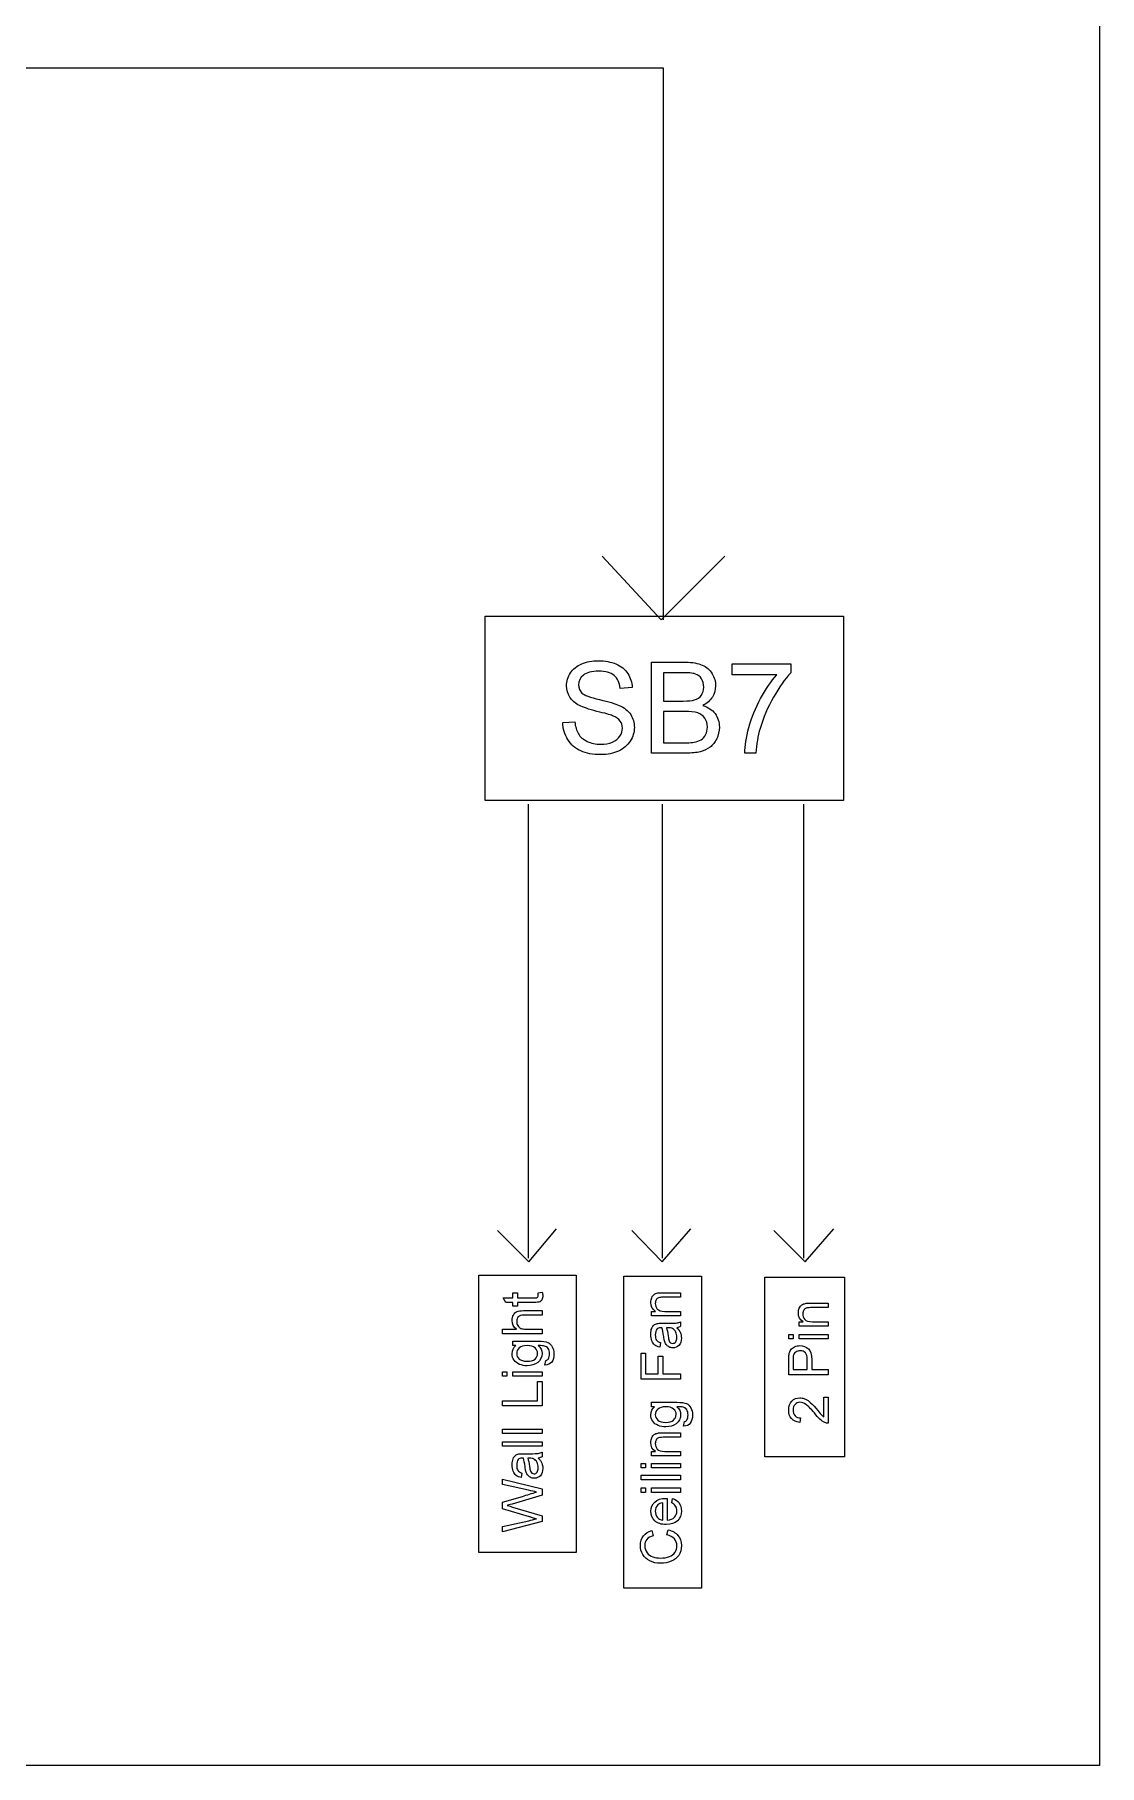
# Model space of a CAD drawing. Header units: millimetres. Extents: x 15 to 286, y 44 to 202.
# Drawn here: x 235.8 to 286.2, y 44.4 to 126.3 of the extents above; entities that cross this region are included whole.
import ezdxf

# ---------------------------------------------------------------- set-up
doc = ezdxf.new("R2010")
doc.units = ezdxf.units.MM
doc.layers.get('0').update_dxf_attribs({"linetype": 'CONTINUOUS'})

msp = doc.modelspace()

# ---------------------------------------------------------------- linework, layer by layer
at = {"color": 0}
for p, q in [((286.243, 189.992), (286.243, 44.4073)), ((257.161, 98.8053), (274.136, 98.8053)), ((257.161, 90.085), (257.161, 98.8053)), ((274.136, 98.8053), (274.136, 90.085)), ((265.042, 92.3216), (265.042, 96.6251)), ((265.042, 96.6251), (266.653, 96.6251)), ((266.463, 96.1305), (265.606, 96.1305)), ((265.606, 96.1305), (265.606, 94.791)), ((268.853, 96.0258), (268.853, 96.5549)), ((268.853, 96.5549), (271.637, 96.5549)), ((270.969, 96.0258), (268.853, 96.0258)), ((271.637, 96.5549), (271.637, 96.1263)), ((264.124, 95.425), (263.56, 95.3904)), ((265.606, 94.791), (266.535, 94.791)), ((266.599, 94.2979), (265.606, 94.2979)), ((265.606, 94.2979), (265.606, 92.8165)), ((260.843, 93.7687), (261.408, 93.8029)), ((265.606, 92.8165), (266.674, 92.8165)), ((266.663, 92.3216), (265.042, 92.3216)), ((269.981, 92.3216), (269.452, 92.3216)), ((274.136, 90.085), (257.161, 90.085)), ((256.865, 67.6067), (261.479, 67.6067)), ((256.865, 54.4834), (256.865, 67.6067)), ((261.479, 67.6067), (261.479, 54.4834)), ((263.722, 67.564), (267.406, 67.564)), ((263.722, 52.79), (263.722, 67.564)), ((267.406, 67.564), (267.406, 52.79)), ((270.411, 67.521), (274.179, 67.521)), ((270.411, 59.013), (270.411, 67.521)), ((274.179, 67.521), (274.179, 59.013)), ((258.149, 66.3222), (258.014, 66.5346)), ((258.014, 66.5346), (258.48, 66.5346)), ((258.48, 66.5346), (258.48, 66.7812)), ((258.48, 66.7812), (258.692, 66.7812)), ((258.692, 66.7812), (258.692, 66.5346)), ((258.692, 66.5346), (259.49, 66.5346)), ((259.671, 66.7812), (259.871, 66.8154)), ((265.57, 66.7812), (266.417, 66.7812)), ((266.417, 66.5688), (265.585, 66.5688)), ((266.417, 66.7812), (266.417, 66.5688)), ((258.48, 66.3222), (258.149, 66.3222)), ((258.48, 66.1458), (258.48, 66.3222)), ((258.692, 66.1458), (258.48, 66.1458)), ((259.475, 66.3222), (258.692, 66.3222)), ((258.692, 66.3222), (258.692, 66.1458)), ((258.982, 65.9335), (259.857, 65.9335)), ((259.857, 65.7229), (258.989, 65.7229)), ((259.857, 65.9335), (259.857, 65.7229)), ((265.042, 65.6869), (265.042, 65.8992)), ((265.042, 65.8992), (265.232, 65.8992)), ((266.417, 65.6869), (265.042, 65.6869)), ((265.669, 65.8992), (266.417, 65.8992)), ((266.417, 65.8992), (266.417, 65.6869)), ((272.554, 66.2862), (273.403, 66.2862)), ((273.403, 66.0756), (272.571, 66.0756)), ((273.403, 66.2862), (273.403, 66.0756)), ((257.987, 64.8409), (257.987, 65.0515)), ((257.987, 65.0515), (258.645, 65.0515)), ((259.857, 64.8409), (257.987, 64.8409)), ((259.107, 65.0515), (259.857, 65.0515)), ((259.857, 65.0515), (259.857, 64.8409)), ((265.526, 65.3341), (265.829, 65.3341)), ((265.825, 65.1221), (265.748, 65.1235)), ((266.241, 65.1235), (266.241, 65.1235)), ((266.417, 65.4043), (266.417, 65.1937)), ((271.533, 64.5943), (271.533, 64.8049)), ((271.533, 64.8049), (271.745, 64.8049)), ((271.745, 64.8049), (271.745, 64.5943)), ((272.028, 65.1937), (272.028, 65.4043)), ((272.028, 65.4043), (272.218, 65.4043)), ((273.403, 65.1937), (272.028, 65.1937)), ((272.028, 64.5943), (272.028, 64.8049)), ((272.028, 64.8049), (273.403, 64.8049)), ((272.655, 65.4043), (273.403, 65.4043)), ((273.403, 65.4043), (273.403, 65.1937)), ((273.403, 64.8049), (273.403, 64.5943)), ((258.48, 64.2758), (258.48, 64.4881)), ((258.48, 64.4881), (259.673, 64.4881)), ((258.622, 64.2758), (258.48, 64.2758)), ((264.547, 62.6883), (264.547, 63.923)), ((264.547, 63.923), (264.76, 63.923)), ((264.76, 63.923), (264.76, 62.9348)), ((265.465, 64.4179), (265.429, 64.2056)), ((271.745, 64.5943), (271.533, 64.5943)), ((273.403, 64.5943), (272.028, 64.5943)), ((259.997, 63.3596), (260.033, 63.5702)), ((259.997, 63.3596), (259.997, 63.3596)), ((265.359, 62.9348), (265.359, 63.7826)), ((265.359, 63.7826), (265.571, 63.7826)), ((265.571, 63.7826), (265.571, 62.9348)), ((271.533, 62.9006), (271.533, 63.5801)), ((271.745, 63.6034), (271.745, 63.1472)), ((271.745, 63.1472), (272.415, 63.1472)), ((272.415, 63.1472), (272.415, 63.6076)), ((272.627, 63.6062), (272.627, 63.1472)), ((272.627, 63.1472), (273.403, 63.1472)), ((273.403, 63.1472), (273.403, 62.9006)), ((257.987, 62.8304), (257.987, 63.041)), ((257.987, 63.041), (258.197, 63.041)), ((258.197, 62.8304), (257.987, 62.8304)), ((258.197, 63.041), (258.197, 62.8304)), ((258.48, 62.8304), (258.48, 63.041)), ((258.48, 63.041), (259.857, 63.041)), ((259.857, 62.8304), (258.48, 62.8304)), ((259.644, 61.6659), (259.644, 62.5821)), ((259.644, 62.5821), (259.857, 62.5821)), ((259.857, 63.041), (259.857, 62.8304)), ((259.857, 62.5821), (259.857, 61.4193)), ((266.417, 62.6883), (264.547, 62.6883)), ((264.76, 62.9348), (265.359, 62.9348)), ((265.571, 62.9348), (266.417, 62.9348)), ((266.417, 62.9348), (266.417, 62.6883)), ((273.403, 62.9006), (271.533, 62.9006)), ((257.987, 61.4193), (257.987, 61.6659)), ((257.987, 61.6659), (259.644, 61.6659)), ((265.042, 61.3833), (265.042, 61.5957)), ((265.042, 61.5957), (266.234, 61.5957)), ((273.19, 61.8423), (273.403, 61.8423)), ((273.19, 60.9039), (273.19, 61.8423)), ((273.403, 61.8423), (273.403, 60.6076)), ((259.857, 61.4193), (257.987, 61.4193)), ((265.183, 61.3833), (265.042, 61.3833)), ((266.56, 60.4654), (266.594, 60.6778)), ((272.098, 60.8542), (272.062, 60.6418)), ((257.987, 60.1126), (257.987, 60.325)), ((257.987, 60.325), (259.857, 60.325)), ((259.857, 60.1126), (257.987, 60.1126)), ((259.857, 60.325), (259.857, 60.1126)), ((265.57, 60.1486), (266.417, 60.1486)), ((266.417, 59.9362), (265.585, 59.9362)), ((266.417, 60.1486), (266.417, 59.9362)), ((266.56, 60.4654), (266.56, 60.4654)), ((257.987, 59.5133), (257.987, 59.7256)), ((257.987, 59.7256), (259.857, 59.7256)), ((259.857, 59.5133), (257.987, 59.5133)), ((258.965, 59.1605), (259.267, 59.1605)), ((259.857, 59.7256), (259.857, 59.5133)), ((259.857, 59.2307), (259.857, 59.0201)), ((265.042, 59.0543), (265.042, 59.2667)), ((265.042, 59.2667), (265.232, 59.2667)), ((266.417, 59.0543), (265.042, 59.0543)), ((265.669, 59.2667), (266.417, 59.2667)), ((266.417, 59.2667), (266.417, 59.0543)), ((274.179, 59.013), (270.411, 59.013)), ((258.903, 58.2443), (258.869, 58.0319)), ((259.263, 58.9485), (259.185, 58.9499)), ((259.68, 58.9499), (259.68, 58.9499)), ((264.547, 58.4909), (264.547, 58.7015)), ((264.547, 58.7015), (264.76, 58.7015)), ((264.76, 58.4909), (264.547, 58.4909)), ((264.76, 58.7015), (264.76, 58.4909)), ((265.042, 58.4909), (265.042, 58.7015)), ((265.042, 58.7015), (266.417, 58.7015)), ((266.417, 58.4909), (265.042, 58.4909)), ((266.417, 58.7015), (266.417, 58.4909)), ((257.987, 57.7067), (257.987, 57.9617)), ((257.987, 57.9617), (259.857, 57.5042)), ((259.221, 57.4283), (257.987, 57.7067)), ((259.857, 57.5042), (259.857, 57.205)), ((264.547, 57.9258), (264.547, 58.1381)), ((264.547, 58.1381), (266.417, 58.1381)), ((266.417, 57.9258), (264.547, 57.9258)), ((264.547, 57.3264), (264.547, 57.5388)), ((264.547, 57.5388), (264.76, 57.5388)), ((264.76, 57.5388), (264.76, 57.3264)), ((265.042, 57.3264), (265.042, 57.5388)), ((265.042, 57.5388), (266.417, 57.5388)), ((266.417, 58.1381), (266.417, 57.9258)), ((266.417, 57.5388), (266.417, 57.3264)), ((257.987, 56.8593), (258.929, 57.1429)), ((257.987, 56.5573), (257.987, 56.8593)), ((259.256, 56.1756), (257.987, 56.5573)), ((259.857, 57.205), (258.437, 56.7764)), ((258.457, 56.636), (259.857, 56.2158)), ((264.76, 57.3264), (264.547, 57.3264)), ((266.417, 57.3264), (265.042, 57.3264)), ((265.571, 56.0215), (265.571, 56.8332)), ((265.782, 57.0424), (265.782, 56.0215)), ((265.994, 56.8304), (266.03, 57.0371)), ((265.994, 56.8304), (265.994, 56.8304)), ((257.987, 55.71), (259.227, 55.9911)), ((259.857, 55.9513), (257.987, 55.4563)), ((259.857, 56.2158), (259.857, 55.9513)), ((257.987, 55.4563), (257.987, 55.71)), ((265.059, 55.5265), (265.117, 55.2799)), ((265.763, 55.3159), (265.826, 55.5625)), ((261.479, 54.4834), (256.865, 54.4834)), ((267.406, 52.79), (263.722, 52.79)), ((286.243, 44.4073), (14.8029, 44.4073))]:
    msp.add_line(p, q, dxfattribs=at)
at = {"color": 5}
for p, q in [((160.345, 124.757), (265.585, 124.757)), ((265.585, 124.757), (265.585, 98.6374)), ((262.707, 101.643), (265.501, 98.6374)), ((265.501, 98.6374), (268.507, 101.643))]:
    msp.add_line(p, q, dxfattribs=at)
at = {"color": 3}
for p, q in [((259.193, 89.9156), (259.193, 68.4114)), ((265.543, 89.9156), (265.543, 68.4114)), ((272.232, 89.9156), (272.232, 68.4114)), ((257.754, 69.7234), (259.235, 68.2417)), ((259.235, 68.2417), (260.547, 69.8073)), ((264.104, 69.7234), (265.543, 68.2417)), ((265.543, 68.2417), (266.897, 69.8073)), ((270.834, 69.7234), (272.317, 68.2417)), ((272.317, 68.2417), (273.672, 69.8073))]:
    msp.add_line(p, q, dxfattribs=at)
at = {"color": 0}
for points in [[(261.739, 96.5482), (261.969, 96.6488), (262.234, 96.6957), (262.522, 96.6957)], [(262.522, 96.6957), (262.83, 96.6957), (263.116, 96.6445), (263.357, 96.544)], [(261.02, 95.5089), (261.02, 95.7337), (261.082, 95.9294), (261.203, 96.1182)], [(261.203, 96.1182), (261.323, 96.3126), (261.504, 96.4502), (261.739, 96.5482)], [(261.813, 96.0106), (261.655, 95.8896), (261.585, 95.7308), (261.585, 95.553)], [(262.544, 96.2021), (262.208, 96.2021), (261.966, 96.139), (261.813, 96.0106)], [(263.271, 95.9968), (263.098, 96.1429), (262.865, 96.2021), (262.544, 96.2021)], [(263.56, 95.3904), (263.519, 95.6578), (263.435, 95.8603), (263.271, 95.9968)], [(263.357, 96.544), (263.595, 96.4463), (263.784, 96.2932), (263.915, 96.096)], [(263.915, 96.096), (264.045, 95.8991), (264.115, 95.6744), (264.124, 95.425)], [(267.116, 96.0684), (266.98, 96.1196), (266.772, 96.1305), (266.463, 96.1305)], [(266.653, 96.6251), (266.973, 96.6251), (267.243, 96.581), (267.442, 96.4928)], [(267.408, 95.8398), (267.34, 95.9541), (267.243, 96.0272), (267.116, 96.0684)], [(267.442, 96.4928), (267.64, 96.4131), (267.794, 96.2671), (267.907, 96.0836)], [(267.907, 96.0836), (268.016, 95.9044), (268.075, 95.7076), (268.075, 95.5065)], [(270.205, 94.911), (270.44, 95.359), (270.699, 95.7227), (270.969, 96.0258)], [(271.637, 96.1263), (271.35, 95.8356), (271.088, 95.4486), (270.816, 94.9702)], [(261.173, 94.9731), (261.066, 95.1424), (261.02, 95.3107), (261.02, 95.5089)], [(261.585, 95.553), (261.585, 95.4017), (261.638, 95.2694), (261.747, 95.1689)], [(261.747, 95.1689), (261.846, 95.0722), (262.13, 94.9646), (262.58, 94.8602)], [(267.075, 94.8422), (267.211, 94.893), (267.328, 94.9607), (267.401, 95.0627)], [(267.401, 95.0627), (267.465, 95.1699), (267.51, 95.2955), (267.51, 95.4511)], [(267.51, 95.4511), (267.499, 95.6014), (267.477, 95.728), (267.408, 95.8398)], [(268.075, 95.5065), (268.064, 95.3287), (268.026, 95.1438), (267.925, 94.9784)], [(261.636, 94.572), (261.424, 94.6824), (261.275, 94.8133), (261.173, 94.9731)], [(262.45, 94.3021), (262.06, 94.4079), (261.796, 94.488), (261.636, 94.572)], [(263.193, 94.0925), (263.075, 94.1462), (262.833, 94.2068), (262.45, 94.3021)], [(262.58, 94.8602), (263.026, 94.7554), (263.338, 94.6644), (263.507, 94.5857)], [(263.507, 94.5857), (263.748, 94.4795), (263.936, 94.324), (264.053, 94.1476)], [(266.535, 94.791), (266.783, 94.791), (266.966, 94.8076), (267.075, 94.8422)], [(267.226, 94.2248), (267.071, 94.2742), (266.871, 94.2979), (266.599, 94.2979)], [(267.565, 93.9754), (267.477, 94.0954), (267.371, 94.1779), (267.226, 94.2248)], [(267.925, 94.9784), (267.816, 94.8228), (267.673, 94.681), (267.47, 94.5804)], [(267.47, 94.5804), (267.711, 94.5046), (267.914, 94.3762), (268.049, 94.1945)], [(269.652, 93.5373), (269.773, 94.0181), (269.965, 94.47), (270.205, 94.911)], [(270.816, 94.9702), (270.536, 94.5032), (270.334, 93.9987), (270.185, 93.4942)], [(261.078, 92.9626), (260.922, 93.2092), (260.852, 93.4681), (260.843, 93.7687)], [(261.408, 93.8029), (261.433, 93.5743), (261.489, 93.3856), (261.579, 93.2381)], [(263.56, 93.8431), (263.478, 93.9504), (263.367, 94.0223), (263.193, 94.0925)], [(263.547, 93.1319), (263.619, 93.2533), (263.665, 93.376), (263.665, 93.5041)], [(263.665, 93.5041), (263.654, 93.6392), (263.63, 93.7465), (263.56, 93.8431)], [(264.229, 93.5373), (264.218, 93.3154), (264.165, 93.0935), (264.035, 92.891)], [(264.053, 94.1476), (264.16, 93.974), (264.229, 93.7673), (264.229, 93.5373)], [(267.687, 93.5563), (267.676, 93.7175), (267.647, 93.8569), (267.565, 93.9754)], [(267.603, 93.194), (267.652, 93.3016), (267.687, 93.4201), (267.687, 93.5563)], [(268.049, 94.1945), (268.181, 94.0234), (268.252, 93.799), (268.252, 93.5524)], [(268.252, 93.5524), (268.241, 93.3552), (268.209, 93.1693), (268.126, 92.9982)], [(269.452, 92.3216), (269.457, 92.6578), (269.525, 93.0631), (269.652, 93.5373)], [(270.185, 93.4942), (270.069, 93.1457), (270.01, 92.746), (269.981, 92.3216)], [(261.689, 92.4292), (261.418, 92.5587), (261.225, 92.7255), (261.078, 92.9626)], [(261.579, 93.2381), (261.659, 93.0921), (261.809, 92.9721), (261.998, 92.8811)], [(261.998, 92.8811), (262.179, 92.7915), (262.399, 92.7446), (262.635, 92.7446)], [(262.635, 92.7446), (262.836, 92.7446), (263.03, 92.7791), (263.19, 92.8479)], [(263.19, 92.8479), (263.344, 92.9185), (263.47, 93.012), (263.547, 93.1319)], [(264.035, 92.891), (263.9, 92.6994), (263.719, 92.5326), (263.477, 92.4197)], [(266.674, 92.8165), (266.853, 92.8165), (266.985, 92.8218), (267.06, 92.8356)], [(267.06, 92.8356), (267.188, 92.8645), (267.298, 92.8991), (267.386, 92.9541)], [(267.813, 92.6028), (267.684, 92.5103), (267.535, 92.4401), (267.349, 92.3918)], [(267.386, 92.9541), (267.469, 93.0092), (267.546, 93.0878), (267.603, 93.194)], [(268.126, 92.9982), (268.037, 92.837), (267.938, 92.6952), (267.813, 92.6028)], [(262.658, 92.2514), (262.268, 92.2514), (261.95, 92.3107), (261.689, 92.4292)], [(263.477, 92.4197), (263.227, 92.3107), (262.961, 92.2514), (262.658, 92.2514)], [(267.349, 92.3918), (267.158, 92.3452), (266.933, 92.3216), (266.663, 92.3216)], [(259.49, 66.5346), (259.549, 66.5346), (259.599, 66.5385), (259.618, 66.5469)], [(259.618, 66.5469), (259.634, 66.5635), (259.652, 66.5688), (259.664, 66.5896)], [(259.664, 66.5896), (259.668, 66.6129), (259.68, 66.6365), (259.68, 66.6722)], [(259.68, 66.6722), (259.68, 66.7011), (259.678, 66.7371), (259.671, 66.7812)], [(259.853, 66.4475), (259.815, 66.4062), (259.79, 66.3691), (259.748, 66.3497)], [(259.891, 66.6418), (259.891, 66.5688), (259.879, 66.493), (259.853, 66.4475)], [(259.871, 66.8154), (259.88, 66.7508), (259.891, 66.693), (259.891, 66.6418)], [(265.006, 66.3236), (265.006, 66.4161), (265.021, 66.4792), (265.052, 66.5455)], [(265.052, 66.5455), (265.078, 66.6214), (265.121, 66.6641), (265.169, 66.6972)], [(265.169, 66.6972), (265.21, 66.7357), (265.275, 66.7551), (265.341, 66.7688)], [(265.26, 66.4422), (265.231, 66.4023), (265.219, 66.3388), (265.219, 66.2753)], [(265.373, 66.5413), (265.322, 66.5318), (265.287, 66.4891), (265.26, 66.4422)], [(265.341, 66.7688), (265.38, 66.7812), (265.461, 66.7812), (265.57, 66.7812)], [(265.585, 66.5688), (265.486, 66.5688), (265.42, 66.5593), (265.373, 66.5413)], [(258.446, 65.4625), (258.446, 65.5669), (258.465, 65.6512), (258.506, 65.7257)], [(258.506, 65.7257), (258.538, 65.811), (258.601, 65.8537), (258.673, 65.8855)], [(258.736, 65.6442), (258.68, 65.5948), (258.656, 65.5204), (258.656, 65.4251)], [(258.673, 65.8855), (258.738, 65.9225), (258.846, 65.9335), (258.982, 65.9335)], [(258.989, 65.7229), (258.869, 65.7229), (258.789, 65.6967), (258.736, 65.6442)], [(259.748, 66.3497), (259.694, 66.3332), (259.613, 66.3222), (259.475, 66.3222)], [(265.232, 65.8992), (265.077, 65.997), (265.006, 66.1388), (265.006, 66.3236)], [(265.219, 66.2753), (265.219, 66.1776), (265.25, 66.0837), (265.312, 66.0107)], [(265.312, 66.0107), (265.368, 65.9462), (265.494, 65.8992), (265.669, 65.8992)], [(271.992, 65.8301), (271.992, 65.9225), (272.007, 65.9846), (272.037, 66.052)], [(272.218, 65.4043), (272.062, 65.5038), (271.992, 65.6442), (271.992, 65.8301)], [(272.037, 66.052), (272.063, 66.1278), (272.106, 66.1705), (272.154, 66.2037)], [(272.154, 66.2037), (272.196, 66.2421), (272.26, 66.2615), (272.326, 66.2739)], [(272.245, 65.9476), (272.215, 65.9074), (272.204, 65.8453), (272.204, 65.7807)], [(272.204, 65.7807), (272.204, 65.683), (272.234, 65.5906), (272.298, 65.5161)], [(272.358, 66.0467), (272.306, 66.0382), (272.273, 65.9956), (272.245, 65.9476)], [(272.326, 66.2739), (272.364, 66.2862), (272.446, 66.2862), (272.554, 66.2862)], [(272.571, 66.0756), (272.47, 66.0756), (272.405, 66.0658), (272.358, 66.0467)], [(258.645, 65.0515), (258.504, 65.1605), (258.446, 65.297), (258.446, 65.4625)], [(258.656, 65.4251), (258.656, 65.3591), (258.674, 65.2872), (258.71, 65.2254)], [(258.71, 65.2254), (258.741, 65.1633), (258.794, 65.1192), (258.855, 65.0917)], [(258.855, 65.0917), (258.909, 65.0752), (259.001, 65.0515), (259.107, 65.0515)], [(265.006, 64.8134), (265.006, 64.9372), (265.02, 65.0215), (265.049, 65.0931)], [(265.056, 64.5072), (265.019, 64.601), (265.006, 64.6977), (265.006, 64.8134)], [(265.049, 65.0931), (265.074, 65.1743), (265.111, 65.2184), (265.154, 65.2515)], [(265.154, 65.2515), (265.194, 65.29), (265.25, 65.3094), (265.315, 65.3232)], [(265.292, 65.0558), (265.242, 65.005), (265.219, 64.9041), (265.219, 64.7845)], [(265.219, 64.7845), (265.219, 64.6783), (265.237, 64.5887), (265.272, 64.5365)], [(265.479, 65.1235), (265.385, 65.1235), (265.329, 65.0998), (265.292, 65.0558)], [(265.315, 65.3232), (265.347, 65.3341), (265.425, 65.3341), (265.526, 65.3341)], [(265.535, 65.1221), (265.507, 65.1235), (265.487, 65.1235), (265.479, 65.1235)], [(265.617, 64.7086), (265.591, 64.9041), (265.567, 65.0339), (265.535, 65.1221)], [(265.748, 65.1235), (265.78, 65.0339), (265.806, 64.9016), (265.828, 64.7252)], [(266.036, 65.0819), (265.986, 65.1097), (265.917, 65.1221), (265.825, 65.1221)], [(265.828, 64.7252), (265.837, 64.6271), (265.855, 64.5527), (265.87, 64.5114)], [(265.829, 65.3341), (266.036, 65.3341), (266.176, 65.3397), (266.238, 65.3493)], [(266.185, 64.9206), (266.142, 65.0021), (266.096, 65.0476), (266.036, 65.0819)], [(266.241, 64.6712), (266.241, 64.7746), (266.222, 64.8476), (266.185, 64.9206)], [(266.238, 65.3493), (266.291, 65.3658), (266.361, 65.3768), (266.417, 65.4043)], [(266.417, 65.1937), (266.368, 65.1563), (266.309, 65.133), (266.241, 65.1235)], [(266.241, 65.1235), (266.32, 65.0448), (266.373, 64.9661), (266.407, 64.8878)], [(266.407, 64.8878), (266.43, 64.8173), (266.453, 64.7252), (266.453, 64.6342)], [(272.298, 65.5161), (272.353, 65.4512), (272.48, 65.4043), (272.655, 65.4043)], [(258.446, 63.8926), (258.446, 64.0581), (258.504, 64.1752), (258.622, 64.2758)], [(258.781, 64.1657), (258.692, 64.0941), (258.656, 64.0045), (258.656, 63.9011)], [(259.15, 64.2758), (258.975, 64.2758), (258.863, 64.2401), (258.781, 64.1657)], [(259.524, 64.1696), (259.438, 64.2415), (259.319, 64.2758), (259.15, 64.2758)], [(259.644, 63.905), (259.644, 64.0168), (259.605, 64.098), (259.524, 64.1696)], [(259.524, 63.6404), (259.598, 63.711), (259.644, 63.7992), (259.644, 63.905)], [(259.673, 64.4881), (259.879, 64.4881), (260.04, 64.4659), (260.131, 64.4246)], [(259.97, 64.2592), (259.921, 64.2772), (259.828, 64.2772), (259.68, 64.2758)], [(259.68, 64.2758), (259.798, 64.1766), (259.857, 64.0524), (259.857, 63.9039)], [(260.146, 64.1396), (260.102, 64.2084), (260.046, 64.2387), (259.97, 64.2592)], [(260.131, 64.4246), (260.211, 64.3915), (260.291, 64.316), (260.342, 64.2235)], [(260.21, 63.8888), (260.21, 63.996), (260.189, 64.0803), (260.146, 64.1396)], [(260.342, 64.2235), (260.386, 64.1382), (260.42, 64.0196), (260.42, 63.8859)], [(265.194, 64.3047), (265.131, 64.3544), (265.088, 64.419), (265.056, 64.5072)], [(265.429, 64.2056), (265.333, 64.2264), (265.254, 64.2592), (265.194, 64.3047)], [(265.272, 64.5365), (265.303, 64.4895), (265.373, 64.4426), (265.465, 64.4179)], [(265.653, 64.5033), (265.637, 64.5541), (265.629, 64.6162), (265.617, 64.7086)], [(265.731, 64.335), (265.69, 64.389), (265.671, 64.4398), (265.653, 64.5033)], [(265.866, 64.2165), (265.806, 64.2553), (265.764, 64.2867), (265.731, 64.335)], [(266.054, 64.1696), (265.976, 64.1696), (265.923, 64.1847), (265.866, 64.2165)], [(265.87, 64.5114), (265.882, 64.4744), (265.91, 64.4384), (265.941, 64.4151)], [(265.941, 64.4151), (265.966, 64.3929), (266.004, 64.3819), (266.041, 64.3819)], [(266.041, 64.3819), (266.095, 64.3819), (266.146, 64.4066), (266.185, 64.455)], [(266.34, 64.2909), (266.256, 64.2165), (266.169, 64.1696), (266.054, 64.1696)], [(266.185, 64.455), (266.218, 64.5156), (266.241, 64.5763), (266.241, 64.6712)], [(266.453, 64.6342), (266.453, 64.4948), (266.416, 64.371), (266.34, 64.2909)], [(271.551, 63.8542), (271.56, 63.9547), (271.595, 64.0168), (271.636, 64.0761)], [(271.636, 64.0761), (271.668, 64.1435), (271.738, 64.1847), (271.814, 64.2207)], [(271.872, 63.9727), (271.808, 63.9424), (271.779, 63.8859), (271.762, 63.8238)], [(271.814, 64.2207), (271.879, 64.2634), (271.975, 64.2758), (272.066, 64.2758)], [(272.073, 64.0292), (271.992, 64.0292), (271.928, 64.0098), (271.872, 63.9727)], [(272.066, 64.2758), (272.222, 64.2758), (272.355, 64.2278), (272.464, 64.1311)], [(272.325, 63.9329), (272.26, 64.0059), (272.182, 64.0292), (272.073, 64.0292)], [(272.415, 63.6076), (272.415, 63.7716), (272.386, 63.8694), (272.325, 63.9329)], [(272.464, 64.1311), (272.568, 64.0362), (272.627, 63.8598), (272.627, 63.6062)], [(258.536, 63.5896), (258.469, 63.6806), (258.446, 63.7755), (258.446, 63.8926)], [(258.794, 63.391), (258.671, 63.4379), (258.597, 63.5028), (258.536, 63.5896)], [(258.656, 63.9011), (258.656, 63.8073), (258.698, 63.7134), (258.779, 63.6418)], [(258.779, 63.6418), (258.855, 63.5825), (258.982, 63.536), (259.141, 63.536)], [(259.158, 63.3236), (259.024, 63.3236), (258.906, 63.3458), (258.794, 63.391)], [(259.141, 63.536), (259.308, 63.536), (259.443, 63.5702), (259.524, 63.6404)], [(259.652, 63.4753), (259.512, 63.3815), (259.35, 63.3236), (259.158, 63.3236)], [(259.857, 63.9039), (259.857, 63.7261), (259.788, 63.5773), (259.652, 63.4753)], [(260.314, 63.5014), (260.244, 63.4146), (260.139, 63.3554), (259.997, 63.3596)], [(260.033, 63.5702), (260.09, 63.5801), (260.131, 63.6062), (260.157, 63.6503)], [(260.157, 63.6503), (260.185, 63.7163), (260.21, 63.7868), (260.21, 63.8888)], [(260.42, 63.8859), (260.42, 63.7275), (260.386, 63.5977), (260.314, 63.5014)], [(271.533, 63.5801), (271.533, 63.7081), (271.54, 63.7907), (271.551, 63.8542)], [(271.762, 63.8238), (271.745, 63.7935), (271.745, 63.711), (271.745, 63.6034)], [(266.234, 61.5957), (266.44, 61.5957), (266.602, 61.5735), (266.692, 61.5322)], [(266.692, 61.5322), (266.772, 61.499), (266.852, 61.4218), (266.904, 61.3311)], [(271.533, 61.2373), (271.533, 61.4137), (271.584, 61.5502), (271.684, 61.6536)], [(271.684, 61.6536), (271.781, 61.7594), (271.909, 61.8063), (272.057, 61.8063)], [(271.837, 61.4938), (271.768, 61.437), (271.745, 61.3406), (271.745, 61.2316)], [(272.066, 61.5957), (271.974, 61.5957), (271.899, 61.5611), (271.837, 61.4938)], [(272.057, 61.8063), (272.123, 61.8063), (272.207, 61.7926), (272.278, 61.765)], [(272.349, 61.4938), (272.251, 61.5707), (272.157, 61.5957), (272.066, 61.5957)], [(272.278, 61.765), (272.35, 61.7403), (272.428, 61.6934), (272.51, 61.6299)], [(272.749, 61.0941), (272.573, 61.2951), (272.445, 61.426), (272.349, 61.4938)], [(272.51, 61.6299), (272.582, 61.5668), (272.699, 61.4549), (272.837, 61.2965)], [(265.006, 61.0002), (265.006, 61.1657), (265.066, 61.2828), (265.183, 61.3833)], [(265.097, 60.6958), (265.03, 60.7882), (265.006, 60.8831), (265.006, 61.0002)], [(265.355, 60.4986), (265.234, 60.5455), (265.158, 60.6104), (265.097, 60.6958)], [(265.343, 61.2733), (265.253, 61.2013), (265.219, 61.1117), (265.219, 61.0087)], [(265.219, 61.0087), (265.219, 60.9148), (265.26, 60.8196), (265.341, 60.7494)], [(265.341, 60.7494), (265.417, 60.6887), (265.543, 60.6418), (265.704, 60.6418)], [(265.71, 61.3833), (265.537, 61.3833), (265.425, 61.3463), (265.343, 61.2733)], [(265.704, 60.6418), (265.869, 60.6418), (266.005, 60.6778), (266.085, 60.748)], [(266.087, 61.2757), (266, 61.3473), (265.882, 61.3833), (265.71, 61.3833)], [(266.085, 60.748), (266.16, 60.8182), (266.207, 60.9064), (266.207, 61.0126)], [(266.207, 61.0126), (266.207, 61.123), (266.167, 61.2055), (266.087, 61.2757)], [(266.417, 61.0112), (266.417, 60.8334), (266.35, 60.6834), (266.212, 60.5825)], [(266.532, 61.3668), (266.482, 61.3847), (266.388, 61.3847), (266.241, 61.3833)], [(266.241, 61.3833), (266.36, 61.2842), (266.417, 61.16), (266.417, 61.0112)], [(266.708, 61.2468), (266.663, 61.316), (266.608, 61.3463), (266.532, 61.3668)], [(266.594, 60.6778), (266.65, 60.6873), (266.692, 60.7138), (266.718, 60.7579)], [(266.77, 60.9946), (266.77, 61.1036), (266.75, 61.1875), (266.708, 61.2468)], [(266.718, 60.7579), (266.747, 60.8238), (266.77, 60.894), (266.77, 60.9946)], [(266.983, 60.9935), (266.983, 60.8348), (266.947, 60.7053), (266.876, 60.6076)], [(266.904, 61.3311), (266.947, 61.2454), (266.983, 61.1269), (266.983, 60.9935)], [(271.669, 60.821), (271.569, 60.9353), (271.533, 61.0623), (271.533, 61.2373)], [(272.062, 60.6418), (271.89, 60.6584), (271.759, 60.7176), (271.669, 60.821)], [(271.745, 61.2316), (271.745, 61.1216), (271.777, 61.0263), (271.839, 60.9575)], [(271.839, 60.9575), (271.894, 60.8902), (271.987, 60.8556), (272.098, 60.8542)], [(273.014, 60.7935), (272.927, 60.875), (272.85, 60.9671), (272.749, 61.0941)], [(272.837, 61.2965), (272.94, 61.1643), (273.028, 61.0665), (273.069, 61.0196)], [(273.249, 60.6351), (273.16, 60.6707), (273.09, 60.7205), (273.014, 60.7935)], [(273.069, 61.0196), (273.102, 60.9769), (273.151, 60.9342), (273.19, 60.9039)], [(273.403, 60.6076), (273.349, 60.6062), (273.298, 60.6143), (273.249, 60.6351)], [(265.006, 59.6911), (265.006, 59.7835), (265.021, 59.847), (265.052, 59.9144)], [(265.052, 59.9144), (265.078, 59.9888), (265.121, 60.0315), (265.169, 60.0661)], [(265.169, 60.0661), (265.21, 60.1031), (265.275, 60.1225), (265.341, 60.1363)], [(265.26, 59.8096), (265.231, 59.7697), (265.219, 59.7062), (265.219, 59.6427)], [(265.373, 59.9087), (265.322, 59.8992), (265.287, 59.8565), (265.26, 59.8096)], [(265.341, 60.1363), (265.38, 60.1486), (265.461, 60.1486), (265.57, 60.1486)], [(265.72, 60.4312), (265.587, 60.4312), (265.467, 60.4531), (265.355, 60.4986)], [(265.585, 59.9362), (265.486, 59.9362), (265.42, 59.9267), (265.373, 59.9087)], [(266.212, 60.5825), (266.073, 60.489), (265.912, 60.4312), (265.72, 60.4312)], [(266.876, 60.6076), (266.806, 60.5222), (266.7, 60.4629), (266.56, 60.4654)], [(258.487, 58.9195), (258.513, 59.0007), (258.55, 59.0448), (258.593, 59.0779)], [(258.593, 59.0779), (258.633, 59.1164), (258.688, 59.1358), (258.753, 59.1495)], [(258.753, 59.1495), (258.785, 59.1605), (258.864, 59.1605), (258.965, 59.1605)], [(259.267, 59.1605), (259.475, 59.1605), (259.614, 59.1661), (259.678, 59.1757)], [(259.678, 59.1757), (259.728, 59.1922), (259.799, 59.2032), (259.857, 59.2307)], [(259.857, 59.0201), (259.806, 58.9827), (259.748, 58.9594), (259.68, 58.9499)], [(265.232, 59.2667), (265.077, 59.3644), (265.006, 59.5066), (265.006, 59.6911)], [(265.219, 59.6427), (265.219, 59.545), (265.25, 59.4526), (265.312, 59.3781)], [(265.312, 59.3781), (265.368, 59.3136), (265.494, 59.2667), (265.669, 59.2667)], [(258.446, 58.6398), (258.446, 58.7636), (258.459, 58.8479), (258.487, 58.9195)], [(258.494, 58.3336), (258.457, 58.4274), (258.446, 58.5241), (258.446, 58.6398)], [(258.633, 58.1311), (258.568, 58.1808), (258.525, 58.2454), (258.494, 58.3336)], [(258.731, 58.8821), (258.68, 58.8313), (258.656, 58.7304), (258.656, 58.6109)], [(258.656, 58.6109), (258.656, 58.5047), (258.676, 58.4151), (258.711, 58.3629)], [(258.711, 58.3629), (258.741, 58.3159), (258.812, 58.269), (258.903, 58.2443)], [(258.917, 58.9499), (258.825, 58.9499), (258.767, 58.9262), (258.731, 58.8821)], [(258.975, 58.9485), (258.945, 58.9499), (258.925, 58.9499), (258.917, 58.9499)], [(259.056, 58.535), (259.03, 58.7304), (259.006, 58.8603), (258.975, 58.9485)], [(259.091, 58.3297), (259.075, 58.3805), (259.067, 58.4426), (259.056, 58.535)], [(259.169, 58.1614), (259.129, 58.2154), (259.108, 58.2662), (259.091, 58.3297)], [(259.185, 58.9499), (259.217, 58.8603), (259.245, 58.728), (259.267, 58.5516)], [(259.474, 58.9082), (259.424, 58.9361), (259.355, 58.9485), (259.263, 58.9485)], [(259.267, 58.5516), (259.275, 58.4535), (259.293, 58.3791), (259.31, 58.3378)], [(259.31, 58.3378), (259.319, 58.3008), (259.348, 58.2648), (259.378, 58.2415)], [(259.378, 58.2415), (259.403, 58.2193), (259.443, 58.2083), (259.48, 58.2083)], [(259.623, 58.747), (259.58, 58.8285), (259.535, 58.874), (259.474, 58.9082)], [(259.48, 58.2083), (259.533, 58.2083), (259.585, 58.233), (259.623, 58.2814)], [(259.68, 58.4976), (259.68, 58.601), (259.661, 58.674), (259.623, 58.747)], [(259.623, 58.2814), (259.657, 58.342), (259.68, 58.4027), (259.68, 58.4976)], [(259.68, 58.9499), (259.757, 58.8712), (259.813, 58.7925), (259.844, 58.7142)], [(259.891, 58.4606), (259.891, 58.3212), (259.854, 58.1974), (259.78, 58.1173)], [(259.844, 58.7142), (259.868, 58.6437), (259.891, 58.5516), (259.891, 58.4606)], [(258.869, 58.0319), (258.771, 58.0528), (258.692, 58.0856), (258.633, 58.1311)], [(259.305, 58.0429), (259.243, 58.0817), (259.202, 58.1131), (259.169, 58.1614)], [(259.595, 57.3444), (259.49, 57.3719), (259.373, 57.3938), (259.221, 57.4283)], [(259.491, 57.996), (259.416, 57.996), (259.36, 58.0111), (259.305, 58.0429)], [(259.78, 58.1173), (259.694, 58.0429), (259.608, 57.996), (259.491, 57.996)], [(258.437, 56.7764), (258.312, 56.7475), (258.246, 56.7186), (258.213, 56.709)], [(258.213, 56.709), (258.312, 56.6843), (258.399, 56.654), (258.457, 56.636)], [(258.929, 57.1429), (259.151, 57.2149), (259.381, 57.2795), (259.595, 57.3444)], [(265.006, 56.4349), (265.006, 56.6166), (265.07, 56.7602), (265.194, 56.8745)], [(265.194, 56.8745), (265.315, 56.9969), (265.494, 57.0438), (265.722, 57.0438)], [(265.339, 56.7394), (265.253, 56.6692), (265.219, 56.5587), (265.219, 56.4349)], [(265.571, 56.8332), (265.468, 56.8219), (265.391, 56.7902), (265.339, 56.7394)], [(265.722, 57.0438), (265.731, 57.0438), (265.755, 57.0438), (265.782, 57.0424)], [(266.182, 56.6801), (266.139, 56.7461), (266.08, 56.793), (265.994, 56.8304)], [(266.03, 57.0371), (266.164, 57.0025), (266.269, 56.9323), (266.342, 56.8318)], [(266.241, 56.4526), (266.241, 56.5506), (266.222, 56.618), (266.182, 56.6801)], [(266.342, 56.8318), (266.407, 56.7313), (266.453, 56.6043), (266.453, 56.4487)], [(259.227, 55.9911), (259.352, 56.0296), (259.476, 56.0476), (259.595, 56.0737)], [(259.595, 56.0737), (259.392, 56.1386), (259.286, 56.1675), (259.256, 56.1756)], [(265.199, 55.9841), (265.066, 56.0998), (265.006, 56.2501), (265.006, 56.4349)], [(265.741, 55.8091), (265.5, 55.8091), (265.329, 55.8669), (265.199, 55.9841)], [(265.219, 56.4349), (265.219, 56.3245), (265.25, 56.2268), (265.314, 56.1495)], [(265.314, 56.1495), (265.37, 56.0765), (265.464, 56.0296), (265.571, 56.0215)], [(266.266, 55.9816), (266.134, 55.8684), (265.967, 55.8091), (265.741, 55.8091)], [(265.782, 56.0215), (265.931, 56.0296), (266.044, 56.0737), (266.124, 56.1538)], [(266.124, 56.1538), (266.194, 56.2363), (266.241, 56.3344), (266.241, 56.4526)], [(266.453, 56.4487), (266.453, 56.2624), (266.39, 56.0959), (266.266, 55.9816)], [(264.513, 54.8199), (264.513, 55.0002), (264.561, 55.149), (264.656, 55.2718)], [(264.656, 55.2718), (264.752, 55.397), (264.886, 55.4785), (265.059, 55.5265)], [(264.819, 55.1021), (264.749, 55.0252), (264.724, 54.9257), (264.724, 54.8086)], [(265.117, 55.2799), (264.979, 55.2401), (264.881, 55.1794), (264.819, 55.1021)], [(266.121, 55.1296), (266.034, 55.2235), (265.921, 55.2827), (265.763, 55.3159)], [(265.826, 55.5625), (266.028, 55.5128), (266.186, 55.4232), (266.292, 55.2937)], [(266.241, 54.7949), (266.241, 54.9356), (266.201, 55.039), (266.121, 55.1296)], [(266.292, 55.2937), (266.394, 55.1713), (266.453, 55.0058), (266.453, 54.8185)], [(264.626, 54.3856), (264.547, 54.5222), (264.513, 54.6612), (264.513, 54.8199)], [(264.958, 54.0826), (264.805, 54.1651), (264.702, 54.2548), (264.626, 54.3856)], [(264.724, 54.8086), (264.724, 54.6777), (264.758, 54.5592), (264.829, 54.4682)], [(264.829, 54.4682), (264.886, 54.3789), (264.99, 54.314), (265.107, 54.2766)], [(265.468, 53.975), (265.272, 53.975), (265.103, 54.011), (264.958, 54.0826)], [(265.107, 54.2766), (265.213, 54.2452), (265.344, 54.2216), (265.468, 54.2216)], [(265.468, 54.2216), (265.626, 54.2216), (265.767, 54.2438), (265.885, 54.2879)], [(265.885, 54.2879), (265.994, 54.3334), (266.094, 54.4008), (266.153, 54.4932)], [(266.329, 54.3472), (266.241, 54.2315), (266.128, 54.1334), (265.973, 54.0703)], [(266.153, 54.4932), (266.207, 54.5895), (266.241, 54.6876), (266.241, 54.7949)], [(266.453, 54.8185), (266.453, 54.6269), (266.412, 54.4682), (266.329, 54.3472)], [(265.973, 54.0703), (265.811, 54.011), (265.649, 53.975), (265.468, 53.975)]]:
    msp.add_open_spline(points, degree=3, dxfattribs=at)

doc.saveas('drawing.dxf')
